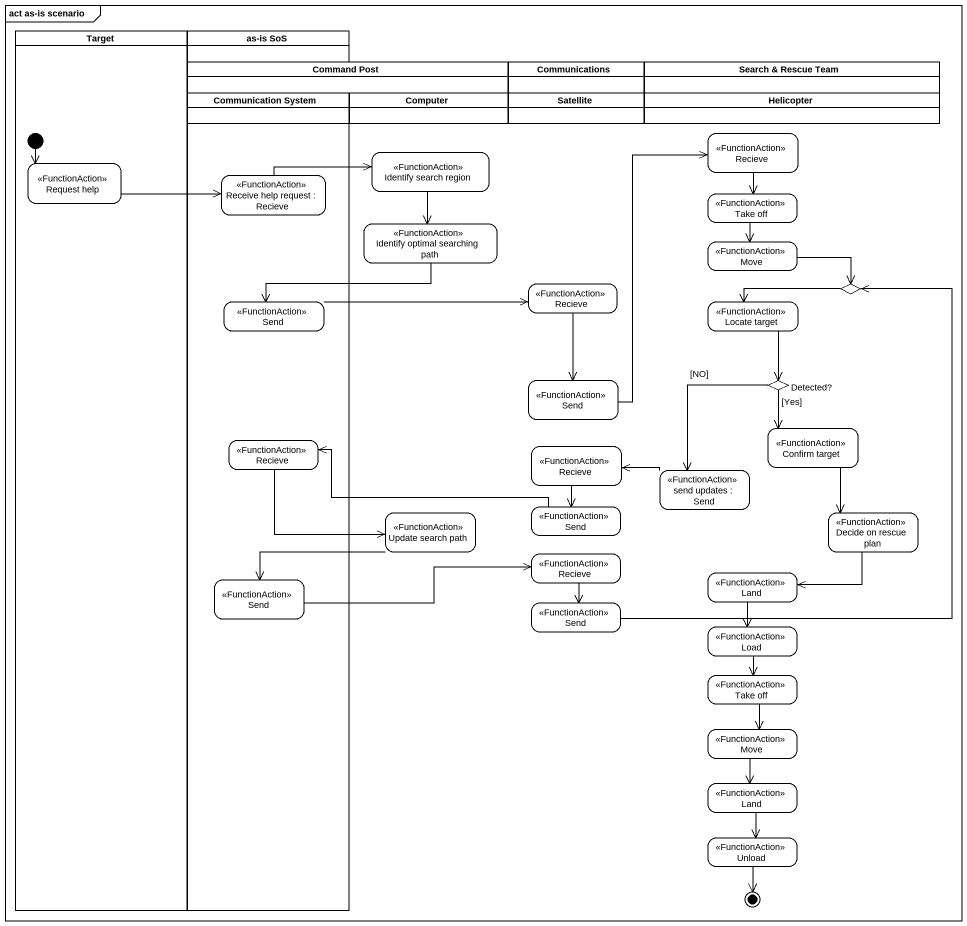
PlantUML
@startuml
mainframe act as-is scenario
hide empty description
state Target <<partition>> {
  state "Request help" as Request_help <<FunctionAction>>
  [*] --> Request_help
}
state "as-is SoS" as as_is_SoS <<partition>> {
  state "Receive help request : Recieve" as Receive_help_request <<FunctionAction>>
  state Send <<FunctionAction>>
  state "Recieve" as Recieve_3 <<FunctionAction>>
  state "Send" as Send_4 <<FunctionAction>>
}
state "Command Post" as Command_Post <<partition>> {
  state "Communication System" as Communication_System <<partition>>
  state Computer <<partition>>
}
state Communications <<partition>> {
  state Satellite <<partition>>
}
state "Search & Rescue Team" as Search_Rescue_Team <<partition>> {
  state Helicopter <<partition>>
}
state Recieve <<FunctionAction>>
state "Identify search region" as Identify_search_region <<FunctionAction>>
state "Take off" as Take_off <<FunctionAction>>
state "Identify optimal searching path" as Identify_optimal_searching <<FunctionAction>>
state Move <<FunctionAction>>
state "Recieve" as Recieve_2 <<FunctionAction>>
state choice1 <<choice>>
state "Locate target" as Locate_target <<FunctionAction>>
state "Send" as Send_2 <<FunctionAction>>
state "Detected?" as Detected <<choice>>
state "Confirm target" as Confirm_target <<FunctionAction>>
state "Recieve" as Recieve_4 <<FunctionAction>>
state "send updates : Send" as send_updates <<FunctionAction>>
state "Update search path" as Update_search_path <<FunctionAction>>
state "Send" as Send_3 <<FunctionAction>>
state "Decide on rescue plan" as Decide_on_rescue_plan <<FunctionAction>>
state "Recieve" as Recieve_5 <<FunctionAction>>
state Land <<FunctionAction>>
state "Send" as Send_5 <<FunctionAction>>
state Load <<FunctionAction>>
state "Take off" as Take_off_2 <<FunctionAction>>
state "Move" as Move_2 <<FunctionAction>>
state "Land" as Land_2 <<FunctionAction>>
state Unload <<FunctionAction>>
Recieve --> Take_off
Request_help -right-> Receive_help_request
Identify_search_region --> Identify_optimal_searching
Receive_help_request -right-> Identify_search_region
Take_off --> Move
Identify_optimal_searching -left-> Send
Move -right-> choice1
Recieve_2 --> Send_2
choice1 -left-> Locate_target
Send -right-> Recieve_2
Locate_target --> Detected
Send_2 -up-> Recieve
Detected --> Confirm_target : [Yes]
Detected --> send_updates : [NO]
Recieve_3 -right-> Update_search_path
Confirm_target --> Decide_on_rescue_plan
Recieve_4 --> Send_3
send_updates -left-> Recieve_4
Update_search_path -left-> Send_4
Send_3 -left-> Recieve_3
Decide_on_rescue_plan -left-> Land
Recieve_5 --> Send_5
Send_4 -right-> Recieve_5
Land --> Load
Send_5 -up-> choice1
Load --> Take_off_2
Take_off_2 --> Move_2
Move_2 --> Land_2
Land_2 --> Unload
Unload --> [*]
@enduml
